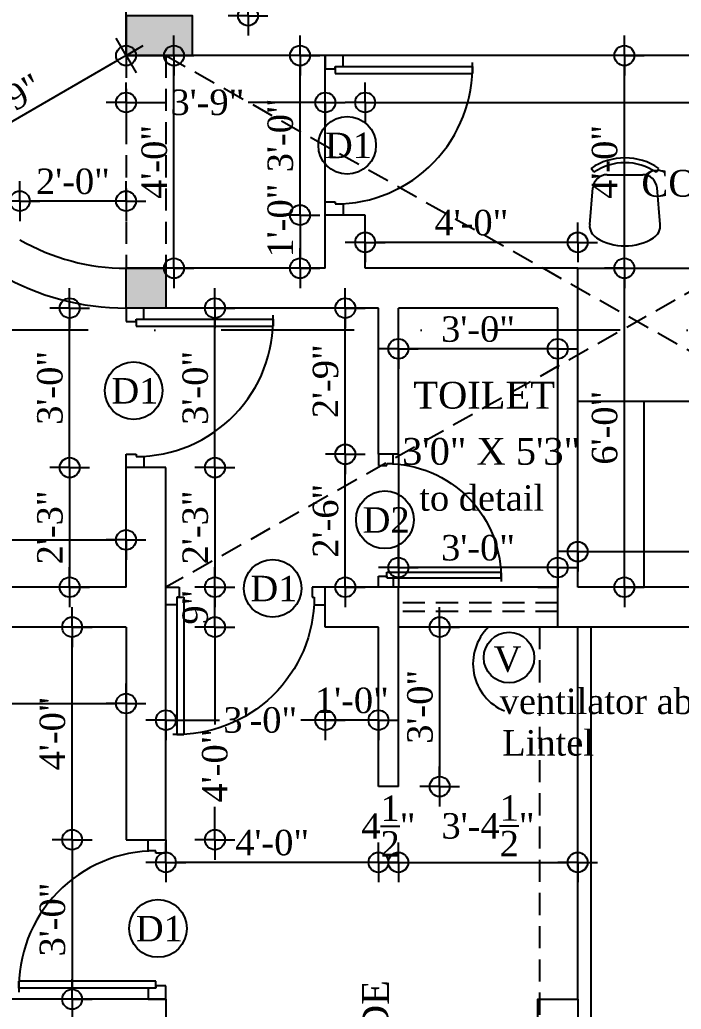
# Model space of a CAD drawing. Extents: x 13301 to 18078, y -1439 to 1911.
# Drawn here: x 14251.4 to 14400.8, y 328 to 551.4 of the extents above; entities that cross this region are included whole.
import ezdxf
from ezdxf.enums import TextEntityAlignment as Align

# ---------------------------------------------------------------- set-up
doc = ezdxf.new("R2010")
doc.units = 0
doc.header["$LTSCALE"] = 20
doc.header["$MEASUREMENT"] = 0
doc.header["$PDMODE"] = 34
doc.header["$PDSIZE"] = 5
doc.linetypes.add('DASHDOT', pattern=[1, 0.5, -0.25, 0, -0.25])
doc.linetypes.add('HIDDEN', pattern=[0.375, 0.25, -0.125])
doc.layers.get('0').update_dxf_attribs({"linetype": 'CONTINUOUS'})
doc.layers.get('Defpoints').update_dxf_attribs({"linetype": 'CONTINUOUS'})
for name, color, linetype in [('column', 31, 'CONTINUOUS'), ('DETTEXT', 7, 'CONTINUOUS'), ('DIMLINE', 254, 'CONTINUOUS'), ('DOOR', 1, 'CONTINUOUS'), ('door text', 2, 'CONTINUOUS'), ('FURN', 10, 'CONTINUOUS'), ('Glass', 130, 'CONTINUOUS'), ('HATCH', 252, 'CONTINUOUS'), ('Secline', 13, 'CONTINUOUS'), ('text', 2, 'CONTINUOUS'), ('wall', 13, 'CONTINUOUS'), ('window', 4, 'CONTINUOUS'), ('window sill', 5, 'CONTINUOUS'), ('WINTEXT', 2, 'CONTINUOUS')]:
    doc.layers.add(name, color=color, linetype=linetype)
doc.styles.add('STYLE1', font='TIMES.TTF', dxfattribs={"width": 0.75, "oblique": 25})
doc.styles.add('style3', font='TIMES.TTF')
doc.styles.add('style5', font='TIMES.TTF')
doc.dimstyles.new('arch61', dxfattribs={"dimscale": 0, "dimtxt": 5.75, "dimasz": 2.25, "dimexe": 0.18, "dimexo": 0.0625, "dimgap": 1.5, "dimtad": 1, "dimzin": 3, "dimdsep": 46, "dimlunit": 4, "dimtxsty": 'style3', "dimblk": 'BLK', "dimcen": 0, "dimse1": 1, "dimse2": 1, "dimclrd": 256, "dimclrt": 3, "dimazin": 0, "dimtfac": 1, "dimtix": 1, "dimtmove": 2, "dimatfit": 3, "dimldrblk": 'NONE', "dimfxl": 0, "dimtolj": 1, "dimtzin": 0, "dimlwd": -1, "dimarcsym": 0})

# ---------------------------------------------------------------- blocks, each defined once
blk = doc.blocks.new('DR1H902')
at = {"color": 0}
for p, q in [((-0.5, 0), (-0.5, 1)), ((-0.5, 1), (-0.45, 1)), ((-0.45, 0), (-0.45, 1)), ((-0.5, 0), (-0.45, 0))]:
    blk.add_line(p, q, dxfattribs=at)
blk.add_arc((-0.5, 0), 1, 0, 91.70698, dxfattribs=at)
blk = doc.blocks.new('A$C3B4262AC')
at = {"layer": 'DOOR'}
for p, q in [((0, 4), (0, 0)), ((2.5, 4), (0, 4)), ((2.5, 2.25), (2.5, 4)), ((3, 2.25), (2.5, 2.25)), ((3, 0), (3, 2.25)), ((0, 0), (3, 0))]:
    blk.add_line(p, q, dxfattribs=at)
blk = doc.blocks.new('A$C1F9E242A')
blk.add_blockref('A$C3B4262AC', (0, 0))
at = {"xscale": -1}
blk.add_blockref('A$C3B4262AC', (36, 0), dxfattribs=at)
at = {"layer": 'DOOR', "xscale": -31, "yscale": 31, "zscale": 68.88888888888889}
blk.add_blockref('DR1H902', (18, 2.25), dxfattribs=at)
blk = doc.blocks.new('*U19')
at = {"xscale": -1, "rotation": 90.00000000000256}
blk.add_blockref('A$C1F9E242A', (-13.99, 19.99), dxfattribs=at)
blk = doc.blocks.new('*U24')
at = {"rotation": 359.9999999999999}
blk.add_blockref('A$C1F9E242A', (-36, -2), dxfattribs=at)
blk = doc.blocks.new('*U15')
at = {"xscale": -1, "rotation": 90.00000000000249}
blk.add_blockref('A$C1F9E242A', (-13.99, 19.99), dxfattribs=at)
blk = doc.blocks.new('CHAIR1')
at = {"color": 0}
for p, q in [((6.09, 9.96), (16.38, 9.07)), ((20.77, 8.8), (21.88, 9.57)), ((20.09, 5.02), (20.09, -5.02)), ((6.09, -9.96), (16.38, -9.07)), ((20.77, -8.8), (21.88, -9.57))]:
    blk.add_line(p, q, dxfattribs=at)
for centre, radius, start, end in [((5.74, 5.91), 4.06, 85.0303, 148.407), ((16.03, 5.02), 4.06, 0, 85.0303), ((7.9, 0), 15.59, 325.6197, 34.3803), ((7.9, 0), 16.94, 325.6197, 34.3803), ((15.35, 0), 15.35, 148.407, 211.593), ((16.03, -5.02), 4.06, 274.9697, 0), ((5.74, -5.91), 4.06, 211.593, 274.9697)]:
    blk.add_arc(centre, radius, start, end, dxfattribs=at)
blk = doc.blocks.new('*U23')
at = {"rotation": 270.0000000000025}
blk.add_blockref('A$C1F9E242A', (-17.99, 19.99), dxfattribs=at)
blk = doc.blocks.new('*U27')
at = {"xscale": -1, "rotation": 359.9999999999998}
blk.add_blockref('A$C1F9E242A', (0, -2), dxfattribs=at)
blk = doc.blocks.new('BLK')
for q in [(0, 2), (-2, 0), (0, -2), (2, 0)]:
    blk.add_line((0, 0), q)
blk.add_circle((0, 0), 1)
blk = doc.blocks.new('*D40')
at = {"layer": 'Defpoints', "color": 0}
for p in [(14497.45, 438.92), (14377.45, 435.64), (14497.45, 431.32)]:
    blk.add_point(p, dxfattribs=at)
at = {"layer": 'DIMLINE'}
blk.add_line((14379.7, 431.32), (14495.2, 431.32), dxfattribs=at)
at = {"layer": 'DIMLINE', "xscale": 2.25, "yscale": 2.25, "zscale": 2.25, "rotation": 180}
blk.add_blockref('BLK', (14377.45, 431.32), dxfattribs=at)
at = {"layer": 'DIMLINE', "xscale": 2.25, "yscale": 2.25, "zscale": 2.25}
blk.add_blockref('BLK', (14497.45, 431.32), dxfattribs=at)
at = {"layer": 'DIMLINE', "color": 3, "insert": (14437.45, 435.74), "char_height": 5.75, "attachment_point": 5, "style": 'style3'}
blk.add_mtext('\\A1;10\'-0"', dxfattribs=at)
blk = doc.blocks.new('_None')
blk = doc.blocks.new('*D114')
at = {"layer": 'Defpoints', "color": 0, "transparency": 16777216}
for p in [(14284.45, 624.29), (14290.45, 552.29), (14303, 552.29)]:
    blk.add_point(p, dxfattribs=at)
at = {"layer": 'DIMLINE', "transparency": 16777216}
blk.add_line((14303, 622.04), (14303, 554.54), dxfattribs=at)
at = {"layer": 'DIMLINE', "transparency": 16777216, "xscale": 2.25, "yscale": 2.25, "zscale": 2.25}
for p, rotation in [((14303, 624.29), 90), ((14303, 552.29), 270)]:
    blk.add_blockref('BLK', p, dxfattribs=dict(at, rotation=rotation))
at = {"layer": 'DIMLINE', "color": 3, "transparency": 16777216, "insert": (14298.58, 588.29), "char_height": 5.75, "attachment_point": 5, "rotation": 90, "style": 'style3'}
blk.add_mtext('\\A1;6\'-0"', dxfattribs=at)
blk = doc.blocks.new('*D157')
at = {"layer": 'Defpoints', "color": 0}
for p in [(14377.45, 495.29), (14387.99, 495.29), (14377.45, 423.29)]:
    blk.add_point(p, dxfattribs=at)
at = {"layer": 'DIMLINE'}
blk.add_line((14387.99, 425.54), (14387.99, 493.04), dxfattribs=at)
at = {"layer": 'DIMLINE', "xscale": 2.25, "yscale": 2.25, "zscale": 2.25}
for p, rotation in [((14387.99, 495.29), 90), ((14387.99, 423.29), 270)]:
    blk.add_blockref('BLK', p, dxfattribs=dict(at, rotation=rotation))
at = {"layer": 'DIMLINE', "color": 3, "insert": (14383.56, 459.29), "char_height": 5.75, "attachment_point": 5, "rotation": 90, "style": 'style3'}
blk.add_mtext('\\A1;6\'-0"', dxfattribs=at)
blk = doc.blocks.new('*D158')
at = {"layer": 'Defpoints', "color": 0}
for p in [(14377.45, 543.29), (14387.99, 543.29), (14377.45, 495.29)]:
    blk.add_point(p, dxfattribs=at)
at = {"layer": 'DIMLINE'}
blk.add_line((14387.99, 497.54), (14387.99, 541.04), dxfattribs=at)
at = {"layer": 'DIMLINE', "xscale": 2.25, "yscale": 2.25, "zscale": 2.25}
for p, rotation in [((14387.99, 543.29), 90), ((14387.99, 495.29), 270)]:
    blk.add_blockref('BLK', p, dxfattribs=dict(at, rotation=rotation))
at = {"layer": 'DIMLINE', "color": 3, "insert": (14383.56, 519.29), "char_height": 5.75, "attachment_point": 5, "rotation": 90, "style": 'style3'}
blk.add_mtext('\\A1;4\'-0"', dxfattribs=at)
blk = doc.blocks.new('*D159')
at = {"layer": 'Defpoints', "color": 0}
for p in [(14497.45, 532.71), (14329.45, 502.96), (14497.45, 502.96)]:
    blk.add_point(p, dxfattribs=at)
at = {"layer": 'DIMLINE'}
blk.add_line((14331.7, 532.71), (14495.2, 532.71), dxfattribs=at)
at = {"layer": 'DIMLINE', "xscale": 2.25, "yscale": 2.25, "zscale": 2.25, "rotation": 180}
blk.add_blockref('BLK', (14329.45, 532.71), dxfattribs=at)
at = {"layer": 'DIMLINE', "xscale": 2.25, "yscale": 2.25, "zscale": 2.25}
blk.add_blockref('BLK', (14497.45, 532.71), dxfattribs=at)
at = {"layer": 'DIMLINE', "color": 3, "insert": (14413.45, 537.14), "char_height": 5.75, "attachment_point": 5, "style": 'style3'}
blk.add_mtext('\\A1;14\'-0"', dxfattribs=at)
blk = doc.blocks.new('*D162')
at = {"layer": 'Defpoints', "color": 0}
for p in [(14329.45, 501.13), (14329.45, 495.29), (14377.45, 495.29)]:
    blk.add_point(p, dxfattribs=at)
at = {"layer": 'DIMLINE'}
blk.add_line((14375.2, 501.13), (14331.7, 501.13), dxfattribs=at)
at = {"layer": 'DIMLINE', "xscale": 2.25, "yscale": 2.25, "zscale": 2.25, "rotation": 180}
blk.add_blockref('BLK', (14329.45, 501.13), dxfattribs=at)
at = {"layer": 'DIMLINE', "xscale": 2.25, "yscale": 2.25, "zscale": 2.25}
blk.add_blockref('BLK', (14377.45, 501.13), dxfattribs=at)
at = {"layer": 'DIMLINE', "color": 3, "insert": (14353.45, 505.55), "char_height": 5.75, "attachment_point": 5, "style": 'style3'}
blk.add_mtext('\\A1;4\'-0"', dxfattribs=at)
blk = doc.blocks.new('*D163')
at = {"layer": 'Defpoints', "color": 0}
for p in [(14320.45, 507.29), (14314.74, 495.29), (14320.45, 495.29)]:
    blk.add_point(p, dxfattribs=at)
at = {"layer": 'DIMLINE'}
blk.add_line((14314.74, 505.04), (14314.74, 497.54), dxfattribs=at)
at = {"layer": 'DIMLINE', "xscale": 2.25, "yscale": 2.25, "zscale": 2.25}
for p, rotation in [((14314.74, 507.29), 90), ((14314.74, 495.29), 270)]:
    blk.add_blockref('BLK', p, dxfattribs=dict(at, rotation=rotation))
at = {"layer": 'DIMLINE', "color": 3, "insert": (14310.31, 506.06), "char_height": 5.75, "attachment_point": 5, "rotation": 90, "style": 'style3'}
blk.add_mtext('\\A1;1\'-0"', dxfattribs=at)
blk = doc.blocks.new('*D164')
at = {"layer": 'Defpoints', "color": 0}
for p in [(14314.74, 543.29), (14320.45, 543.29), (14320.45, 507.29)]:
    blk.add_point(p, dxfattribs=at)
at = {"layer": 'DIMLINE'}
blk.add_line((14314.74, 509.54), (14314.74, 541.04), dxfattribs=at)
at = {"layer": 'DIMLINE', "xscale": 2.25, "yscale": 2.25, "zscale": 2.25}
for p, rotation in [((14314.74, 543.29), 90), ((14314.74, 507.29), 270)]:
    blk.add_blockref('BLK', p, dxfattribs=dict(at, rotation=rotation))
at = {"layer": 'DIMLINE', "color": 3, "insert": (14310.31, 525.29), "char_height": 5.75, "attachment_point": 5, "rotation": 90, "style": 'style3'}
blk.add_mtext('\\A1;3\'-0"', dxfattribs=at)
blk = doc.blocks.new('*D165')
at = {"layer": 'Defpoints', "color": 0}
for p in [(14320.45, 532.71), (14275.45, 495.29), (14320.45, 495.29)]:
    blk.add_point(p, dxfattribs=at)
at = {"layer": 'DIMLINE'}
for p, q in [((14277.7, 532.71), (14284.63, 532.71)), ((14318.2, 532.71), (14303.04, 532.71))]:
    blk.add_line(p, q, dxfattribs=at)
at = {"layer": 'DIMLINE', "xscale": 2.25, "yscale": 2.25, "zscale": 2.25, "rotation": 180}
blk.add_blockref('BLK', (14275.45, 532.71), dxfattribs=at)
at = {"layer": 'DIMLINE', "xscale": 2.25, "yscale": 2.25, "zscale": 2.25}
blk.add_blockref('BLK', (14320.45, 532.71), dxfattribs=at)
at = {"layer": 'DIMLINE', "color": 3, "insert": (14293.83, 532.71), "char_height": 5.75, "attachment_point": 5, "style": 'style3'}
blk.add_mtext('\\A1;3\'-9"', dxfattribs=at)
blk = doc.blocks.new('*D166')
at = {"layer": 'Defpoints', "color": 0}
for p in [(14275.45, 543.29), (14226.08, 514.79), (14226.08, 514.79)]:
    blk.add_point(p, dxfattribs=at)
at = {"layer": 'DIMLINE'}
blk.add_line((14273.5, 542.17), (14228.03, 515.92), dxfattribs=at)
at = {"layer": 'DIMLINE', "xscale": 2.25, "yscale": 2.25, "zscale": 2.25}
for p, rotation in [((14275.45, 543.29), 29.99601757716608), ((14226.08, 514.79), 209.9960175771661)]:
    blk.add_blockref('BLK', p, dxfattribs=dict(at, rotation=rotation))
at = {"layer": 'DIMLINE', "color": 3, "insert": (14248.55, 532.88), "char_height": 5.75, "attachment_point": 5, "rotation": 29.996, "style": 'style3'}
blk.add_mtext('\\A1;4\'-9"', dxfattribs=at)
blk = doc.blocks.new('*D168')
at = {"layer": 'Defpoints', "color": 0}
for p in [(14251.45, 510.45), (14275.45, 510.82), (14251.45, 501.72)]:
    blk.add_point(p, dxfattribs=at)
at = {"layer": 'DIMLINE'}
blk.add_line((14273.2, 510.45), (14253.7, 510.45), dxfattribs=at)
at = {"layer": 'DIMLINE', "xscale": 2.25, "yscale": 2.25, "zscale": 2.25, "rotation": 180}
blk.add_blockref('BLK', (14251.45, 510.45), dxfattribs=at)
at = {"layer": 'DIMLINE', "xscale": 2.25, "yscale": 2.25, "zscale": 2.25}
blk.add_blockref('BLK', (14275.45, 510.45), dxfattribs=at)
at = {"layer": 'DIMLINE', "color": 3, "insert": (14263.45, 514.87), "char_height": 5.75, "attachment_point": 5, "style": 'style3'}
blk.add_mtext('\\A1;2\'-0"', dxfattribs=at)
blk = doc.blocks.new('*D182')
at = {"layer": 'Defpoints', "color": 0}
for p in [(14183.95, 414.29), (14275.45, 414.29), (14275.45, 397.03)]:
    blk.add_point(p, dxfattribs=at)
at = {"layer": 'DIMLINE'}
blk.add_line((14186.2, 397.03), (14273.2, 397.03), dxfattribs=at)
at = {"layer": 'DIMLINE', "xscale": 2.25, "yscale": 2.25, "zscale": 2.25, "rotation": 180}
blk.add_blockref('BLK', (14183.95, 397.03), dxfattribs=at)
at = {"layer": 'DIMLINE', "xscale": 2.25, "yscale": 2.25, "zscale": 2.25}
blk.add_blockref('BLK', (14275.45, 397.03), dxfattribs=at)
at = {"layer": 'DIMLINE', "color": 3, "insert": (14229.7, 405.28), "char_height": 5.75, "attachment_point": 5, "style": 'style3'}
blk.add_mtext('\\A1;7\'-7{\\H1.000000x;\\S1/2;}"', dxfattribs=at)
blk = doc.blocks.new('*D184')
at = {"layer": 'Defpoints', "color": 0}
for p in [(14263.27, 414.29), (14275.45, 414.29), (14275.45, 366.29)]:
    blk.add_point(p, dxfattribs=at)
at = {"layer": 'DIMLINE'}
blk.add_line((14263.27, 368.54), (14263.27, 412.04), dxfattribs=at)
at = {"layer": 'DIMLINE', "xscale": 2.25, "yscale": 2.25, "zscale": 2.25}
for p, rotation in [((14263.27, 414.29), 90), ((14263.27, 366.29), 270)]:
    blk.add_blockref('BLK', p, dxfattribs=dict(at, rotation=rotation))
at = {"layer": 'DIMLINE', "color": 3, "insert": (14258.85, 390.29), "char_height": 5.75, "attachment_point": 5, "rotation": 90, "style": 'style3'}
blk.add_mtext('\\A1;4\'-0"', dxfattribs=at)
blk = doc.blocks.new('*D185')
at = {"layer": 'Defpoints', "color": 0}
for p in [(14275.45, 366.29), (14263.27, 330.29), (14275.45, 330.29)]:
    blk.add_point(p, dxfattribs=at)
at = {"layer": 'DIMLINE'}
blk.add_line((14263.27, 364.04), (14263.27, 332.54), dxfattribs=at)
at = {"layer": 'DIMLINE', "xscale": 2.25, "yscale": 2.25, "zscale": 2.25}
for p, rotation in [((14263.27, 366.29), 90), ((14263.27, 330.29), 270)]:
    blk.add_blockref('BLK', p, dxfattribs=dict(at, rotation=rotation))
at = {"layer": 'DIMLINE', "color": 3, "insert": (14258.85, 348.29), "char_height": 5.75, "attachment_point": 5, "rotation": 90, "style": 'style3'}
blk.add_mtext('\\A1;3\'-0"', dxfattribs=at)
blk = doc.blocks.new('*D200')
at = {"layer": 'Defpoints', "color": 0}
for p in [(14336.95, 486.29), (14372.95, 486.29), (14336.95, 477.1)]:
    blk.add_point(p, dxfattribs=at)
at = {"layer": 'DIMLINE'}
blk.add_line((14370.7, 477.1), (14339.2, 477.1), dxfattribs=at)
at = {"layer": 'DIMLINE', "xscale": 2.25, "yscale": 2.25, "zscale": 2.25, "rotation": 180}
blk.add_blockref('BLK', (14336.95, 477.1), dxfattribs=at)
at = {"layer": 'DIMLINE', "xscale": 2.25, "yscale": 2.25, "zscale": 2.25}
blk.add_blockref('BLK', (14372.95, 477.1), dxfattribs=at)
at = {"layer": 'DIMLINE', "color": 3, "insert": (14354.95, 481.52), "char_height": 5.75, "attachment_point": 5, "style": 'style3'}
blk.add_mtext('\\A1;3\'-0"', dxfattribs=at)
blk = doc.blocks.new('*D201')
at = {"layer": 'Defpoints', "color": 0}
for p in [(14336.95, 427.73), (14336.95, 423.29), (14372.95, 423.29)]:
    blk.add_point(p, dxfattribs=at)
at = {"layer": 'DIMLINE'}
blk.add_line((14370.7, 427.73), (14339.2, 427.73), dxfattribs=at)
at = {"layer": 'DIMLINE', "xscale": 2.25, "yscale": 2.25, "zscale": 2.25, "rotation": 180}
blk.add_blockref('BLK', (14336.95, 427.73), dxfattribs=at)
at = {"layer": 'DIMLINE', "xscale": 2.25, "yscale": 2.25, "zscale": 2.25}
blk.add_blockref('BLK', (14372.95, 427.73), dxfattribs=at)
at = {"layer": 'DIMLINE', "color": 3, "insert": (14354.95, 432.16), "char_height": 5.75, "attachment_point": 5, "style": 'style3'}
blk.add_mtext('\\A1;3\'-0"', dxfattribs=at)
blk = doc.blocks.new('*D220')
at = {"layer": 'Defpoints', "color": 0}
for p in [(14275.45, 433.98), (14083.45, 423.29), (14275.45, 423.29)]:
    blk.add_point(p, dxfattribs=at)
at = {"layer": 'DIMLINE'}
blk.add_line((14085.7, 433.98), (14273.2, 433.98), dxfattribs=at)
at = {"layer": 'DIMLINE', "xscale": 2.25, "yscale": 2.25, "zscale": 2.25, "rotation": 180}
blk.add_blockref('BLK', (14083.45, 433.98), dxfattribs=at)
at = {"layer": 'DIMLINE', "xscale": 2.25, "yscale": 2.25, "zscale": 2.25}
blk.add_blockref('BLK', (14275.45, 433.98), dxfattribs=at)
at = {"layer": 'DIMLINE', "color": 3, "insert": (14179.45, 438.4), "char_height": 5.75, "attachment_point": 5, "style": 'style3'}
blk.add_mtext('\\A1;16\'-0"', dxfattribs=at)
blk = doc.blocks.new('*D221')
at = {"layer": 'Defpoints', "color": 0}
for p in [(14275.45, 450.29), (14262.71, 423.29), (14275.45, 423.29)]:
    blk.add_point(p, dxfattribs=at)
at = {"layer": 'DIMLINE'}
blk.add_line((14262.71, 448.04), (14262.71, 425.54), dxfattribs=at)
at = {"layer": 'DIMLINE', "xscale": 2.25, "yscale": 2.25, "zscale": 2.25}
for p, rotation in [((14262.71, 450.29), 90), ((14262.71, 423.29), 270)]:
    blk.add_blockref('BLK', p, dxfattribs=dict(at, rotation=rotation))
at = {"layer": 'DIMLINE', "color": 3, "insert": (14258.28, 436.79), "char_height": 5.75, "attachment_point": 5, "rotation": 90, "style": 'style3'}
blk.add_mtext('\\A1;2\'-3"', dxfattribs=at)
blk = doc.blocks.new('*D222')
at = {"layer": 'Defpoints', "color": 0}
for p in [(14262.71, 486.29), (14285.89, 486.29), (14284.45, 450.29)]:
    blk.add_point(p, dxfattribs=at)
at = {"layer": 'DIMLINE'}
blk.add_line((14262.71, 452.54), (14262.71, 484.04), dxfattribs=at)
at = {"layer": 'DIMLINE', "xscale": 2.25, "yscale": 2.25, "zscale": 2.25}
for p, rotation in [((14262.71, 486.29), 90), ((14262.71, 450.29), 270)]:
    blk.add_blockref('BLK', p, dxfattribs=dict(at, rotation=rotation))
at = {"layer": 'DIMLINE', "color": 3, "insert": (14258.28, 468.29), "char_height": 5.75, "attachment_point": 5, "rotation": 90, "style": 'style3'}
blk.add_mtext('\\A1;3\'-0"', dxfattribs=at)
blk = doc.blocks.new('*D225')
at = {"layer": 'Defpoints', "color": 0}
for p in [(14320.45, 414.29), (14332.45, 414.29), (14320.45, 393.29)]:
    blk.add_point(p, dxfattribs=at)
at = {"layer": 'DIMLINE'}
for p, q in [((14318.2, 393.29), (14315.95, 393.29)), ((14332.45, 393.29), (14320.45, 393.29)), ((14334.7, 393.29), (14336.95, 393.29))]:
    blk.add_line(p, q, dxfattribs=at)
at = {"layer": 'DIMLINE', "xscale": 2.25, "yscale": 2.25, "zscale": 2.25}
blk.add_blockref('BLK', (14320.45, 393.29), dxfattribs=at)
at = {"layer": 'DIMLINE', "xscale": 2.25, "yscale": 2.25, "zscale": 2.25, "rotation": 180}
blk.add_blockref('BLK', (14332.45, 393.29), dxfattribs=at)
at = {"layer": 'DIMLINE', "color": 3, "insert": (14326.45, 397.71), "char_height": 5.75, "attachment_point": 5, "style": 'style3'}
blk.add_mtext('\\A1;1\'-0"', dxfattribs=at)
blk = doc.blocks.new('*D226')
at = {"layer": 'Defpoints', "color": 0}
for p in [(14320.45, 414.29), (14284.45, 413.12), (14284.45, 393.29)]:
    blk.add_point(p, dxfattribs=at)
at = {"layer": 'DIMLINE'}
for p, q in [((14286.7, 393.29), (14296.54, 393.29)), ((14318.2, 393.29), (14314.95, 393.29))]:
    blk.add_line(p, q, dxfattribs=at)
at = {"layer": 'DIMLINE', "xscale": 2.25, "yscale": 2.25, "zscale": 2.25, "rotation": 180}
blk.add_blockref('BLK', (14284.45, 393.29), dxfattribs=at)
at = {"layer": 'DIMLINE', "xscale": 2.25, "yscale": 2.25, "zscale": 2.25}
blk.add_blockref('BLK', (14320.45, 393.29), dxfattribs=at)
at = {"layer": 'DIMLINE', "color": 3, "insert": (14305.75, 393.29), "char_height": 5.75, "attachment_point": 5, "style": 'style3'}
blk.add_mtext('\\A1;3\'-0"', dxfattribs=at)
blk = doc.blocks.new('*D227')
at = {"layer": 'Defpoints', "color": 0}
for p in [(14336.95, 414.29), (14336.95, 378.29), (14346.28, 378.29)]:
    blk.add_point(p, dxfattribs=at)
at = {"layer": 'DIMLINE'}
blk.add_line((14346.28, 412.04), (14346.28, 380.54), dxfattribs=at)
at = {"layer": 'DIMLINE', "xscale": 2.25, "yscale": 2.25, "zscale": 2.25}
for p, rotation in [((14346.28, 414.29), 90), ((14346.28, 378.29), 270)]:
    blk.add_blockref('BLK', p, dxfattribs=dict(at, rotation=rotation))
at = {"layer": 'DIMLINE', "color": 3, "insert": (14341.86, 396.29), "char_height": 5.75, "attachment_point": 5, "rotation": 90, "style": 'style3'}
blk.add_mtext('\\A1;3\'-0"', dxfattribs=at)
blk = doc.blocks.new('*D228')
at = {"layer": 'Defpoints', "color": 0}
for p in [(14332.45, 378.29), (14336.95, 378.29), (14332.45, 361.18)]:
    blk.add_point(p, dxfattribs=at)
at = {"layer": 'DIMLINE'}
for p, q in [((14330.2, 361.18), (14327.95, 361.18)), ((14336.95, 361.18), (14332.45, 361.18)), ((14339.2, 361.18), (14341.45, 361.18))]:
    blk.add_line(p, q, dxfattribs=at)
at = {"layer": 'DIMLINE', "xscale": 2.25, "yscale": 2.25, "zscale": 2.25}
blk.add_blockref('BLK', (14332.45, 361.18), dxfattribs=at)
at = {"layer": 'DIMLINE', "xscale": 2.25, "yscale": 2.25, "zscale": 2.25, "rotation": 180}
blk.add_blockref('BLK', (14336.95, 361.18), dxfattribs=at)
at = {"layer": 'DIMLINE', "color": 3, "insert": (14334.7, 369.38), "char_height": 5.75, "attachment_point": 5, "style": 'style3'}
blk.add_mtext('\\A1;4{\\H1.000000x;\\S1/2;}"', dxfattribs=at)
blk = doc.blocks.new('*D229')
at = {"layer": 'Defpoints', "color": 0}
for p in [(14336.95, 382.32), (14377.45, 382.32), (14377.45, 361.18)]:
    blk.add_point(p, dxfattribs=at)
at = {"layer": 'DIMLINE'}
blk.add_line((14339.2, 361.18), (14375.2, 361.18), dxfattribs=at)
at = {"layer": 'DIMLINE', "xscale": 2.25, "yscale": 2.25, "zscale": 2.25, "rotation": 180}
blk.add_blockref('BLK', (14336.95, 361.18), dxfattribs=at)
at = {"layer": 'DIMLINE', "xscale": 2.25, "yscale": 2.25, "zscale": 2.25}
blk.add_blockref('BLK', (14377.45, 361.18), dxfattribs=at)
at = {"layer": 'DIMLINE', "color": 3, "insert": (14357.2, 369.43), "char_height": 5.75, "attachment_point": 5, "style": 'style3'}
blk.add_mtext('\\A1;3\'-4{\\H1.000000x;\\S1/2;}"', dxfattribs=at)
blk = doc.blocks.new('*D230')
at = {"layer": 'Defpoints', "color": 0}
for p in [(14284.45, 378.29), (14332.45, 378.29), (14284.45, 361.18)]:
    blk.add_point(p, dxfattribs=at)
at = {"layer": 'DIMLINE'}
blk.add_line((14330.2, 361.18), (14286.7, 361.18), dxfattribs=at)
at = {"layer": 'DIMLINE', "xscale": 2.25, "yscale": 2.25, "zscale": 2.25, "rotation": 180}
blk.add_blockref('BLK', (14284.45, 361.18), dxfattribs=at)
at = {"layer": 'DIMLINE', "xscale": 2.25, "yscale": 2.25, "zscale": 2.25}
blk.add_blockref('BLK', (14332.45, 361.18), dxfattribs=at)
at = {"layer": 'DIMLINE', "color": 3, "insert": (14308.45, 365.61), "char_height": 5.75, "attachment_point": 5, "style": 'style3'}
blk.add_mtext('\\A1;4\'-0"', dxfattribs=at)
blk = doc.blocks.new('*D231')
at = {"layer": 'Defpoints', "color": 0}
for p in [(14320.45, 414.29), (14284.45, 366.29), (14295.52, 366.29)]:
    blk.add_point(p, dxfattribs=at)
at = {"layer": 'DIMLINE'}
for p, q in [((14295.52, 412.04), (14295.52, 392.34)), ((14295.52, 368.54), (14295.52, 373.73))]:
    blk.add_line(p, q, dxfattribs=at)
at = {"layer": 'DIMLINE', "xscale": 2.25, "yscale": 2.25, "zscale": 2.25}
for p, rotation in [((14295.52, 414.29), 90), ((14295.52, 366.29), 270)]:
    blk.add_blockref('BLK', p, dxfattribs=dict(at, rotation=rotation))
at = {"layer": 'DIMLINE', "color": 3, "insert": (14295.52, 383.04), "char_height": 5.75, "attachment_point": 5, "rotation": 90, "style": 'style3'}
blk.add_mtext('\\A1;4\'-0"', dxfattribs=at)
blk = doc.blocks.new('*D232')
at = {"layer": 'Defpoints', "color": 0}
for p in [(14295.52, 423.29), (14320.45, 423.29), (14320.45, 414.29)]:
    blk.add_point(p, dxfattribs=at)
at = {"layer": 'DIMLINE'}
for p, q in [((14295.52, 425.54), (14295.52, 427.79)), ((14295.52, 414.29), (14295.52, 423.29)), ((14295.52, 412.04), (14295.52, 409.79))]:
    blk.add_line(p, q, dxfattribs=at)
at = {"layer": 'DIMLINE', "xscale": 2.25, "yscale": 2.25, "zscale": 2.25}
for p, rotation in [((14295.52, 423.29), 270), ((14295.52, 414.29), 90)]:
    blk.add_blockref('BLK', p, dxfattribs=dict(at, rotation=rotation))
at = {"layer": 'DIMLINE', "color": 3, "insert": (14291.09, 418.79), "char_height": 5.75, "attachment_point": 5, "rotation": 90, "style": 'style3'}
blk.add_mtext('\\A1;9"', dxfattribs=at)
blk = doc.blocks.new('*D233')
at = {"layer": 'Defpoints', "color": 0}
for p in [(14285.89, 486.29), (14295.52, 486.29), (14284.45, 450.29)]:
    blk.add_point(p, dxfattribs=at)
at = {"layer": 'DIMLINE'}
blk.add_line((14295.52, 452.54), (14295.52, 484.04), dxfattribs=at)
at = {"layer": 'DIMLINE', "xscale": 2.25, "yscale": 2.25, "zscale": 2.25}
for p, rotation in [((14295.52, 486.29), 90), ((14295.52, 450.29), 270)]:
    blk.add_blockref('BLK', p, dxfattribs=dict(at, rotation=rotation))
at = {"layer": 'DIMLINE', "color": 3, "insert": (14291.1, 468.29), "char_height": 5.75, "attachment_point": 5, "rotation": 90, "style": 'style3'}
blk.add_mtext('\\A1;3\'-0"', dxfattribs=at)
blk = doc.blocks.new('*D234')
at = {"layer": 'Defpoints', "color": 0}
for p in [(14284.45, 450.29), (14295.52, 423.29), (14320.45, 423.29)]:
    blk.add_point(p, dxfattribs=at)
at = {"layer": 'DIMLINE'}
blk.add_line((14295.52, 448.04), (14295.52, 425.54), dxfattribs=at)
at = {"layer": 'DIMLINE', "xscale": 2.25, "yscale": 2.25, "zscale": 2.25}
for p, rotation in [((14295.52, 450.29), 90), ((14295.52, 423.29), 270)]:
    blk.add_blockref('BLK', p, dxfattribs=dict(at, rotation=rotation))
at = {"layer": 'DIMLINE', "color": 3, "insert": (14291.1, 436.79), "char_height": 5.75, "attachment_point": 5, "rotation": 90, "style": 'style3'}
blk.add_mtext('\\A1;2\'-3"', dxfattribs=at)
blk = doc.blocks.new('*D235')
at = {"layer": 'Defpoints', "color": 0}
for p in [(14324.96, 453.29), (14336.95, 453.29), (14336.95, 423.29)]:
    blk.add_point(p, dxfattribs=at)
at = {"layer": 'DIMLINE'}
blk.add_line((14324.96, 425.54), (14324.96, 451.04), dxfattribs=at)
at = {"layer": 'DIMLINE', "xscale": 2.25, "yscale": 2.25, "zscale": 2.25}
for p, rotation in [((14324.96, 453.29), 90), ((14324.96, 423.29), 270)]:
    blk.add_blockref('BLK', p, dxfattribs=dict(at, rotation=rotation))
at = {"layer": 'DIMLINE', "color": 3, "insert": (14320.53, 438.29), "char_height": 5.75, "attachment_point": 5, "rotation": 90, "style": 'style3'}
blk.add_mtext('\\A1;2\'-6"', dxfattribs=at)
blk = doc.blocks.new('*D236')
at = {"layer": 'Defpoints', "color": 0}
for p in [(14324.96, 486.29), (14332.45, 486.29), (14332.45, 453.29)]:
    blk.add_point(p, dxfattribs=at)
at = {"layer": 'DIMLINE'}
blk.add_line((14324.96, 455.54), (14324.96, 484.04), dxfattribs=at)
at = {"layer": 'DIMLINE', "xscale": 2.25, "yscale": 2.25, "zscale": 2.25}
for p, rotation in [((14324.96, 486.29), 90), ((14324.96, 453.29), 270)]:
    blk.add_blockref('BLK', p, dxfattribs=dict(at, rotation=rotation))
at = {"layer": 'DIMLINE', "color": 3, "insert": (14320.52, 469.79), "char_height": 5.75, "attachment_point": 5, "rotation": 90, "style": 'style3'}
blk.add_mtext('\\A1;2\'-9"', dxfattribs=at)
blk = doc.blocks.new('*D261')
at = {"layer": 'Defpoints', "color": 0}
for p in [(14284.45, 543.29), (14286.28, 543.29), (14284.45, 495.29)]:
    blk.add_point(p, dxfattribs=at)
at = {"layer": 'DIMLINE'}
blk.add_line((14286.28, 497.54), (14286.28, 541.04), dxfattribs=at)
at = {"layer": 'DIMLINE', "xscale": 2.25, "yscale": 2.25, "zscale": 2.25}
for p, rotation in [((14286.28, 543.29), 90), ((14286.28, 495.29), 270)]:
    blk.add_blockref('BLK', p, dxfattribs=dict(at, rotation=rotation))
at = {"layer": 'DIMLINE', "color": 3, "insert": (14281.85, 519.29), "char_height": 5.75, "attachment_point": 5, "rotation": 90, "style": 'style3'}
blk.add_mtext('\\A1;4\'-0"', dxfattribs=at)

msp = doc.modelspace()

# ---------------------------------------------------------------- hatches: boundary and pattern name
at = {"layer": 'column'}
msp.add_hatch(color=8, dxfattribs=at).paths.add_polyline_path([(14275.45, 495.29), (14275.45, 486.29), (14284.45, 486.29), (14284.45, 495.29)])
at = {"layer": 'HATCH'}
msp.add_hatch(color=8, dxfattribs=at).paths.add_polyline_path([(14290.45, 552.29), (14284.45, 552.29), (14275.45, 552.29), (14275.45, 543.29), (14290.45, 543.29)])

# ---------------------------------------------------------------- linework, layer by layer
at = {"linetype": 'HIDDEN'}
for p, q in [((14275.45, 543.29), (14275.45, 495.29)), ((14284.45, 543.29), (14284.45, 495.29)), ((14497.45, 543.29), (14284.45, 423.29)), ((14284.45, 543.29), (14497.45, 423.29))]:
    msp.add_line(p, q, dxfattribs=at)
for p, q in [((14320.45, 507.29), (14320.45, 543.29)), ((14336.95, 453.29), (14336.95, 423.29)), ((14377.45, 330.29), (14377.45, 414.29)), ((14380.45, 414.29), (14380.45, 144.29))]:
    msp.add_line(p, q)
msp.add_lwpolyline([(14377.45, 330.29), (14377.45, 321.29), (14368.45, 321.29), (14368.45, 330.29)], close=True)
at = {"layer": 'column'}
for points in [[(14275.45, 543.29), (14290.45, 543.29), (14290.45, 552.29), (14275.45, 552.29)], [(14284.45, 486.29), (14275.45, 486.29), (14275.45, 495.29), (14284.45, 495.29)]]:
    msp.add_lwpolyline(points, close=True, dxfattribs=at)
at = {"layer": 'DETTEXT'}
msp.add_arc((14365.342, 406.006), 11.536, 134.09923, 247.31334, dxfattribs=at)
at = {"layer": 'door text', "color": 7}
for centre in [(14325.391, 523.045), (14277.156, 467.663), (14333.902, 438.507), (14308.548, 423.033), (14282.665, 346.273)]:
    msp.add_circle(centre, 6.51, dxfattribs=at)
at = {"layer": 'FURN'}
for p, q in [((14377.45, 495.29), (14431.45, 495.29)), ((14377.45, 465.29), (14431.45, 465.29)), ((14392.45, 423.29), (14392.45, 465.29))]:
    msp.add_line(p, q, dxfattribs=at)
at = {"layer": 'Glass', "linetype": 'HIDDEN'}
msp.add_line((14368.808, 414.29), (14368.808, 144.29), dxfattribs=at)
at = {"layer": 'Secline', "linetype": 'DASHDOT', "ltscale": 3}
msp.add_line((14567.366, 481.338), (13839.506, 481.338), dxfattribs=at)
at = {"layer": 'wall'}
for p, q in [((14275.45, 543.29), (14275.45, 624.29)), ((14497.45, 543.29), (14275.45, 543.29)), ((14320.45, 495.29), (14320.45, 507.29)), ((14329.45, 507.29), (14320.45, 507.29)), ((14329.45, 495.29), (14329.45, 507.29)), ((14320.45, 495.29), (14275.45, 495.29)), ((14377.45, 495.29), (14329.45, 495.29)), ((14377.45, 423.29), (14377.45, 495.29)), ((14332.45, 486.29), (14275.45, 486.29)), ((14332.45, 453.29), (14332.45, 486.29)), ((14372.95, 486.29), (14336.95, 486.29)), ((14336.95, 453.29), (14336.95, 486.29)), ((14372.95, 414.29), (14372.95, 486.29)), ((14336.95, 453.29), (14332.45, 453.29)), ((14275.45, 423.29), (14275.45, 450.29)), ((14284.45, 450.29), (14275.45, 450.29)), ((14284.45, 366.29), (14284.45, 450.29)), ((14275.45, 423.29), (14083.45, 423.29)), ((14336.95, 423.29), (14320.45, 423.29)), ((14320.45, 414.29), (14320.45, 423.29)), ((14336.95, 378.29), (14336.95, 423.29)), ((14368.45, 423.29), (14372.95, 423.29)), ((14497.45, 423.29), (14377.45, 423.29)), ((14275.45, 414.29), (14183.95, 414.29)), ((14275.45, 414.29), (14275.45, 366.29)), ((14332.45, 414.29), (14320.45, 414.29)), ((14332.45, 378.29), (14332.45, 414.29)), ((14507.95, 414.29), (14368.45, 414.29)), ((14336.95, 378.29), (14332.45, 378.29)), ((14275.45, 366.29), (14284.45, 366.29)), ((14284.45, 330.29), (14183.95, 330.29)), ((14284.45, 330.29), (14284.45, 321.29))]:
    msp.add_line(p, q, dxfattribs=at)
for radius, start in [(48, 240), (57, 239.99204)]:
    msp.add_arc((14275.45, 543.29), radius, start, 270, dxfattribs=at)
at = {"layer": 'window', "linetype": 'HIDDEN'}
for p, q in [((14372.95, 419.79), (14336.95, 419.79)), ((14372.95, 417.79), (14336.95, 417.79))]:
    msp.add_line(p, q, dxfattribs=at)
at = {"layer": 'window sill'}
for p, q in [((14372.95, 423.29), (14336.95, 423.29)), ((14372.95, 414.29), (14336.95, 414.29))]:
    msp.add_line(p, q, dxfattribs=at)
at = {"layer": 'WINTEXT', "color": 0}
msp.add_circle((14361.941, 407.409), 5.708, dxfattribs=at)

# ---------------------------------------------------------------- block references
at = {"layer": 'DOOR'}
for name, p, rotation in [('*U19', (14306.459, 527.281), 180), ('*U27', (14277.45, 450.29), 270), ('*U24', (14284.45, 421.29), 180)]:
    msp.add_blockref(name, p, dxfattribs=dict(at, rotation=rotation))
at = {"layer": 'DOOR', "xscale": 0.8333333333333712, "yscale": 0.8333333333333712, "zscale": 0.8333333333333712}
msp.add_blockref('*U23', (14347.442, 436.631), dxfattribs=at)
at = {"layer": 'DOOR'}
msp.add_blockref('*U15', (14298.44, 346.299), dxfattribs=at)
at = {"layer": 'FURN', "xscale": 0.7999999999992724, "yscale": 0.7999999999992724, "zscale": 0.7999999999992724, "rotation": 90}
msp.add_blockref('CHAIR1', (14388.128, 500.327), dxfattribs=at)

# ---------------------------------------------------------------- texts
at = {"layer": 'DETTEXT', "style": 'style5'}
for s, p in [('to detail', (14355.78, 440.55)), ('ventilator above ', (14389.026, 394.662)), (' Lintel', (14369.687, 385.292))]:
    msp.add_text(s, height=5.75, dxfattribs=at).set_placement(p, align=Align.CENTER)
at = {"layer": 'door text', "style": 'style5'}
for s, p in [('D1', (14320.385, 520.136)), ('D1', (14272.15, 464.753)), ('D2', (14328.896, 435.598)), ('D1', (14303.542, 420.124)), ('D1', (14277.659, 343.364))]:
    msp.add_text(s, height=5.75, dxfattribs=at).set_placement(p)
at = {"layer": 'text', "style": 'style5'}
for s, height, p in [('CONSULTING ROOM', 6.05042, (14391.825, 511.443)), ('TOILET', 6.0504, (14340.343, 463.605)), ('3\'0" X 5\'3"', 6.05042, (14337.801, 450.93))]:
    msp.add_text(s, height=height, dxfattribs=at).set_placement(p)
msp.add_text('CORRIDOR  7\'0"  WIDE  ', height=6.05042, rotation=90, dxfattribs=at).set_placement((14334.804, 239.864))
at = {"layer": 'WINTEXT', "color": 2, "style": 'STYLE1'}
msp.add_text('V', height=5.749, rotation=0.08576, dxfattribs=at).set_placement((14358.499, 404.184))

# ---------------------------------------------------------------- dimensions: what is measured, and where the dimension line sits
at = {"layer": 'DIMLINE'}
for base, p1, p2, angle, override, picture, middle in [((14303.002, 552.29), (14284.45, 624.29), (14290.45, 552.29), 90, {"dimscale": 1}, '*D114', (14298.577, 588.29)), ((14286.279, 543.29), (14284.45, 495.29), (14284.45, 543.29), 90, {"dimscale": 1, "dimfxl": 0.25}, '*D261', (14281.854, 519.29)), ((14314.736, 543.29), (14320.45, 507.29), (14320.45, 543.29), 90, {"dimscale": 1, "dimfxl": 0.25}, '*D164', (14310.311, 525.29)), ((14387.989, 543.29), (14377.45, 495.29), (14377.45, 543.29), 90, {"dimscale": 1, "dimfxl": 0.25}, '*D158', (14383.564, 519.29)), ((14387.989, 495.29), (14377.45, 423.29), (14377.45, 495.29), 90, {"dimscale": 1, "dimfxl": 0.25}, '*D157', (14383.564, 459.29)), ((14262.707, 486.29), (14284.45, 450.29), (14285.888, 486.29), 90, {"dimscale": 1, "dimfxl": 0.25}, '*D222', (14258.282, 468.29)), ((14295.524, 486.29), (14284.45, 450.29), (14285.888, 486.29), 90, {"dimscale": 1, "dimfxl": 0.25}, '*D233', (14291.099, 468.29)), ((14324.956, 486.29), (14332.45, 453.29), (14332.45, 486.29), 90, {"dimscale": 1, "dimfxl": 0.25}, '*D236', (14320.523, 469.79)), ((14324.956, 453.29), (14336.95, 423.29), (14336.95, 453.29), 90, {"dimscale": 1, "dimfxl": 0.25}, '*D235', (14320.531, 438.29)), ((14262.707, 423.29), (14275.45, 450.29), (14275.45, 423.29), 90, {"dimscale": 1, "dimfxl": 0.25}, '*D221', (14258.282, 436.79)), ((14295.524, 423.29), (14284.45, 450.29), (14320.45, 423.29), 90, {"dimscale": 1, "dimfxl": 0.25}, '*D234', (14291.099, 436.79)), ((14295.524, 423.29), (14320.45, 414.29), (14320.45, 423.29), 90, {"dimscale": 1, "dimfxl": 0.25}, '*D232', (14291.091, 418.79)), ((14263.275, 414.29), (14275.45, 366.29), (14275.45, 414.29), 90, {"dimscale": 1, "dimfxl": 0.25}, '*D184', (14258.85, 390.29)), ((14346.282, 378.29), (14336.95, 414.29), (14336.95, 378.29), 90, {"dimscale": 1, "dimfxl": 0.25}, '*D227', (14341.858, 396.29)), ((14275.45, 397.031), (14183.95, 414.29), (14275.45, 414.29), 180, {"dimscale": 1, "dimfxl": 0.25}, '*D182', (14229.7, 405.285)), ((14263.275, 330.29), (14275.45, 366.29), (14275.45, 330.29), 90, {"dimscale": 1, "dimfxl": 0.25}, '*D185', (14258.85, 348.29))]:
    dim = msp.add_linear_dim(base=base, p1=p1, p2=p2, angle=angle, dimstyle='arch61', override=override, dxfattribs=at)
    dim.commit()
    dim.dimension.update_dxf_attribs({"geometry": picture, "text_midpoint": middle})
dim = msp.add_aligned_dim(p1=(14275.45, 543.29), p2=(14226.084, 514.794), distance=0, dimstyle='arch61', override={"dimscale": 1, "dimfxl": 0.25}, dxfattribs=at)
dim.commit()
dim.dimension.update_dxf_attribs({"geometry": '*D166', "text_midpoint": (14248.551, 532.881)})
for base, p1, p2, override, picture, middle in [((14497.45, 532.712), (14329.45, 502.961), (14497.45, 502.961), {"dimscale": 1, "dimfxl": 0.25}, '*D159', (14413.45, 537.136)), ((14251.45, 510.447), (14275.45, 510.821), (14251.45, 501.721), {"dimscale": 1, "dimfxl": 0.25}, '*D168', (14263.45, 514.872)), ((14329.45, 501.129), (14377.45, 495.29), (14329.45, 495.29), {"dimscale": 1, "dimfxl": 0.25}, '*D162', (14353.45, 505.554)), ((14336.95, 477.1), (14372.95, 486.29), (14336.95, 486.29), {"dimscale": 1, "dimfxl": 0.25}, '*D200', (14354.95, 481.524)), ((14275.45, 433.98), (14083.45, 423.29), (14275.45, 423.29), {"dimscale": 1, "dimfxl": 0.25}, '*D220', (14179.45, 438.404)), ((14497.45, 431.319), (14377.45, 435.64), (14497.45, 438.915), {"dimscale": 1, "dimfxl": 0.25, "dimarcsym": 1}, '*D40', (14437.45, 435.744)), ((14336.95, 427.734), (14372.95, 423.29), (14336.95, 423.29), {"dimscale": 1, "dimfxl": 0.25}, '*D201', (14354.95, 432.158)), ((14320.45, 393.289), (14332.45, 414.29), (14320.45, 414.29), {"dimscale": 1, "dimfxl": 0.25}, '*D225', (14326.45, 397.714)), ((14377.45, 361.181), (14336.95, 382.323), (14377.45, 382.323), {"dimscale": 1, "dimfxl": 0.25}, '*D229', (14357.2, 369.426)), ((14284.45, 361.181), (14332.45, 378.29), (14284.45, 378.29), {"dimscale": 1, "dimfxl": 0.25}, '*D230', (14308.45, 365.605)), ((14332.45, 361.181), (14336.95, 378.29), (14332.45, 378.29), {"dimscale": 1, "dimfxl": 0.25}, '*D228', (14334.7, 369.377))]:
    dim = msp.add_linear_dim(base=base, p1=p1, p2=p2, dimstyle='arch61', override=override, dxfattribs=at)
    dim.commit()
    dim.dimension.update_dxf_attribs({"geometry": picture, "text_midpoint": middle})
for base, p1, p2, picture, middle in [((14320.45, 532.712), (14275.45, 495.29), (14320.45, 495.29), '*D165', (14293.833, 532.712)), ((14284.45, 393.289), (14320.45, 414.29), (14284.45, 413.117), '*D226', (14305.747, 393.289))]:
    dim = msp.add_linear_dim(base=base, p1=p1, p2=p2, dimstyle='arch61', override={"dimscale": 1, "dimfxl": 0.25}, dxfattribs=at)
    dim.commit()
    dim.dimension.update_dxf_attribs({"geometry": picture, "text_midpoint": middle, "dimtype": 160})
for base, p1, p2, picture, middle in [((14314.736, 495.29), (14320.45, 507.29), (14320.45, 495.29), '*D163', (14310.311, 506.057)), ((14295.524, 366.29), (14320.45, 414.29), (14284.45, 366.29), '*D231', (14295.524, 383.035))]:
    dim = msp.add_linear_dim(base=base, p1=p1, p2=p2, angle=90, dimstyle='arch61', override={"dimscale": 1, "dimfxl": 0.25}, dxfattribs=at)
    dim.commit()
    dim.dimension.update_dxf_attribs({"geometry": picture, "text_midpoint": middle, "dimtype": 160})

doc.saveas('drawing.dxf')
